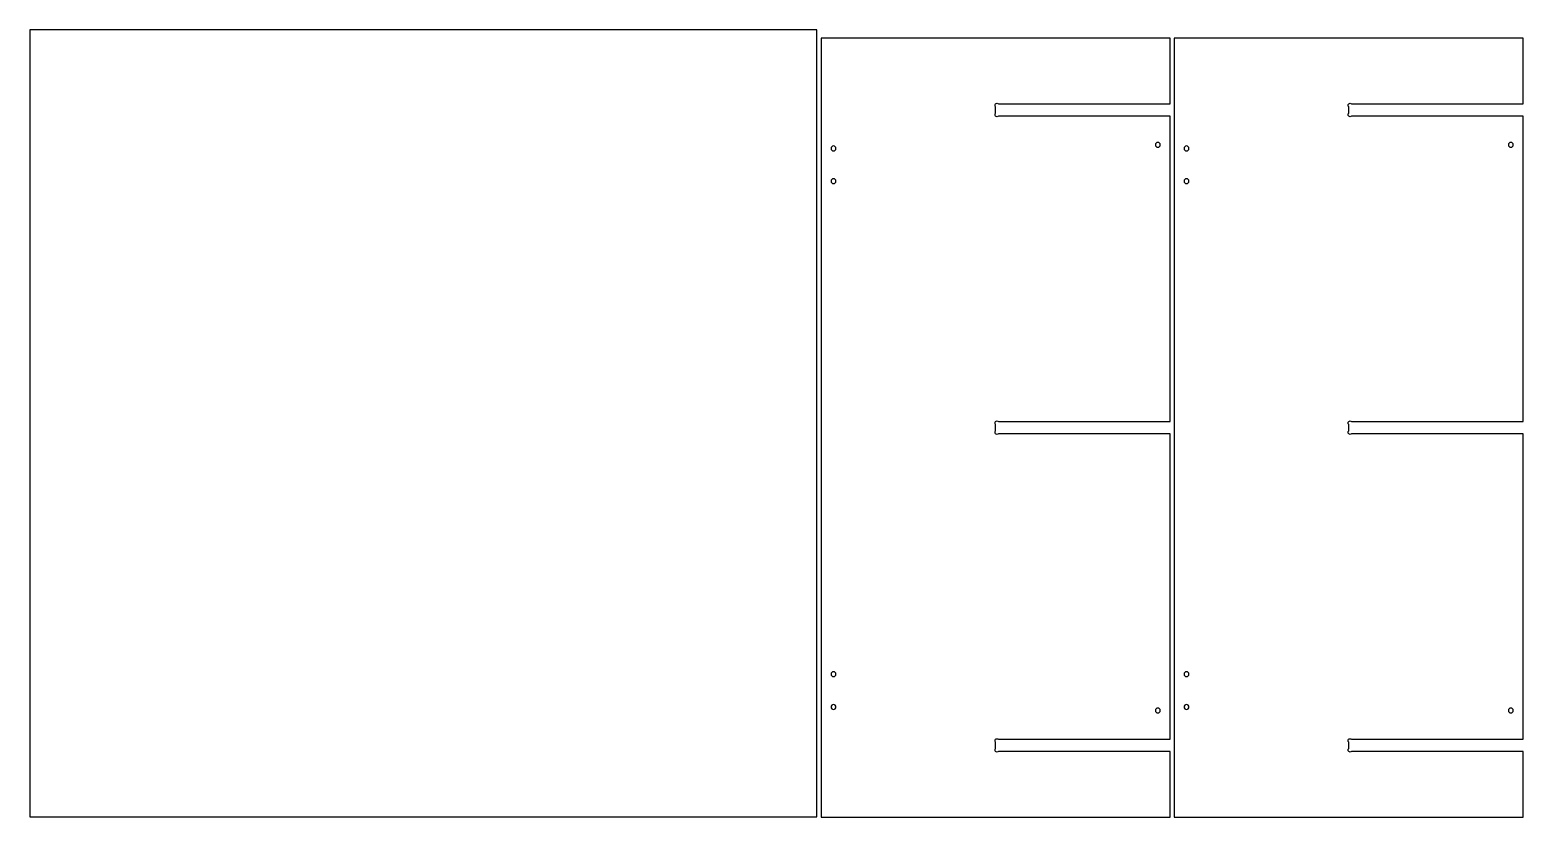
# Model space of a CAD drawing. Extents: x 0.1 to 91.2, y 0.1 to 48.2.
import ezdxf

# ---------------------------------------------------------------- set-up
doc = ezdxf.new("R2010")
doc.units = 0
doc.layers.get('0').update_dxf_attribs({"linetype": 'CONTINUOUS'})

msp = doc.modelspace()

# ---------------------------------------------------------------- linework, layer by layer
msp.add_lwpolyline([(48.125, 48.155), (0.125, 48.155), (0.125, 0.155), (48.125, 0.155)], close=True)
for points in [[(48.393, 47.643), (48.393, 0.143), (69.674, 0.143), (69.674, 4.143), (59.211, 4.143, -0.414214), (59.034, 4.143, -0.414214), (59.034, 4.32), (59.034, 4.716, -1), (59.207, 4.893), (69.674, 4.893), (69.674, 23.518), (59.211, 23.518, -0.414214), (59.034, 23.518, -0.414214), (59.034, 23.695), (59.034, 24.091, -1), (59.211, 24.268), (69.674, 24.268), (69.674, 42.893), (59.211, 42.893, -0.991873), (59.034, 43.07), (59.034, 43.466, -1), (59.211, 43.643), (69.674, 43.643), (69.674, 47.643)], [(69.928, 47.643), (69.928, 0.143), (91.209, 0.143), (91.209, 4.143), (80.746, 4.143, -0.414214), (80.569, 4.143, -0.414214), (80.569, 4.32), (80.569, 4.716, -1), (80.742, 4.893), (91.209, 4.893), (91.209, 23.518), (80.746, 23.518, -0.414214), (80.569, 23.518, -0.414214), (80.569, 23.695), (80.569, 24.091, -1), (80.746, 24.268), (91.209, 24.268), (91.209, 42.893), (80.746, 42.893, -0.991873), (80.569, 43.07), (80.569, 43.466, -1), (80.746, 43.643), (91.209, 43.643), (91.209, 47.643)], [(49.291, 40.924, 0.414214), (49.143, 41.073, 0.414214), (48.994, 40.924, 0.414214), (49.143, 40.776, 0.414214)], [(69.072, 41.143, 0.414214), (68.924, 41.292, 0.414214), (68.776, 41.143, 0.414214), (68.924, 40.995, 0.414214)], [(70.827, 40.924, 0.414214), (70.678, 41.073, 0.414214), (70.53, 40.924, 0.414214), (70.678, 40.776, 0.414214)], [(90.608, 41.143, 0.414214), (90.459, 41.292, 0.414214), (90.311, 41.143, 0.414214), (90.459, 40.995, 0.414214)], [(49.291, 38.924, 0.414214), (49.143, 39.073, 0.414214), (48.994, 38.924, 0.414214), (49.143, 38.776, 0.414214)], [(70.827, 38.924, 0.414214), (70.678, 39.073, 0.414214), (70.53, 38.924, 0.414214), (70.678, 38.776, 0.414214)], [(49.291, 8.862, 0.414214), (49.143, 9.01, 0.414214), (48.994, 8.862, 0.414214), (49.143, 8.713, 0.414214)], [(70.827, 8.862, 0.414214), (70.678, 9.01, 0.414214), (70.53, 8.862, 0.414214), (70.678, 8.713, 0.414214)], [(49.291, 6.862, 0.414214), (49.143, 7.01, 0.414214), (48.994, 6.862, 0.414214), (49.143, 6.713, 0.414214)], [(69.072, 6.643, 0.414214), (68.923, 6.792, 0.414214), (68.775, 6.643, 0.414214), (68.923, 6.495, 0.414214)], [(70.827, 6.862, 0.414214), (70.678, 7.01, 0.414214), (70.53, 6.862, 0.414214), (70.678, 6.713, 0.414214)], [(90.607, 6.643, 0.414214), (90.459, 6.792, 0.414214), (90.31, 6.643, 0.414214), (90.459, 6.495, 0.414214)]]:
    msp.add_lwpolyline(points, format="xyb", close=True)

doc.saveas('drawing.dxf')
